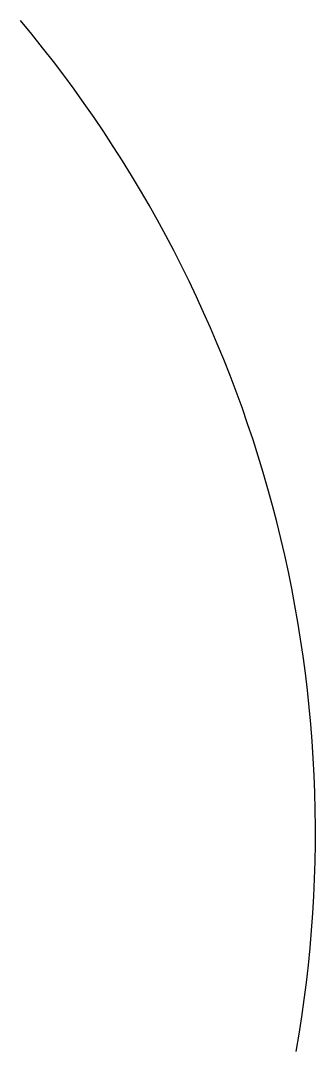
# Model space of a CAD drawing. Header units: millimetres. Extents: x 3.83 to 5, y -0.87 to 3.21.
import ezdxf

# ---------------------------------------------------------------- set-up
doc = ezdxf.new("R2010")
doc.units = ezdxf.units.MM

msp = doc.modelspace()

# ---------------------------------------------------------------- linework, layer by layer
msp.add_arc((0, 0), 5, 350, 40)

doc.saveas('drawing.dxf')
